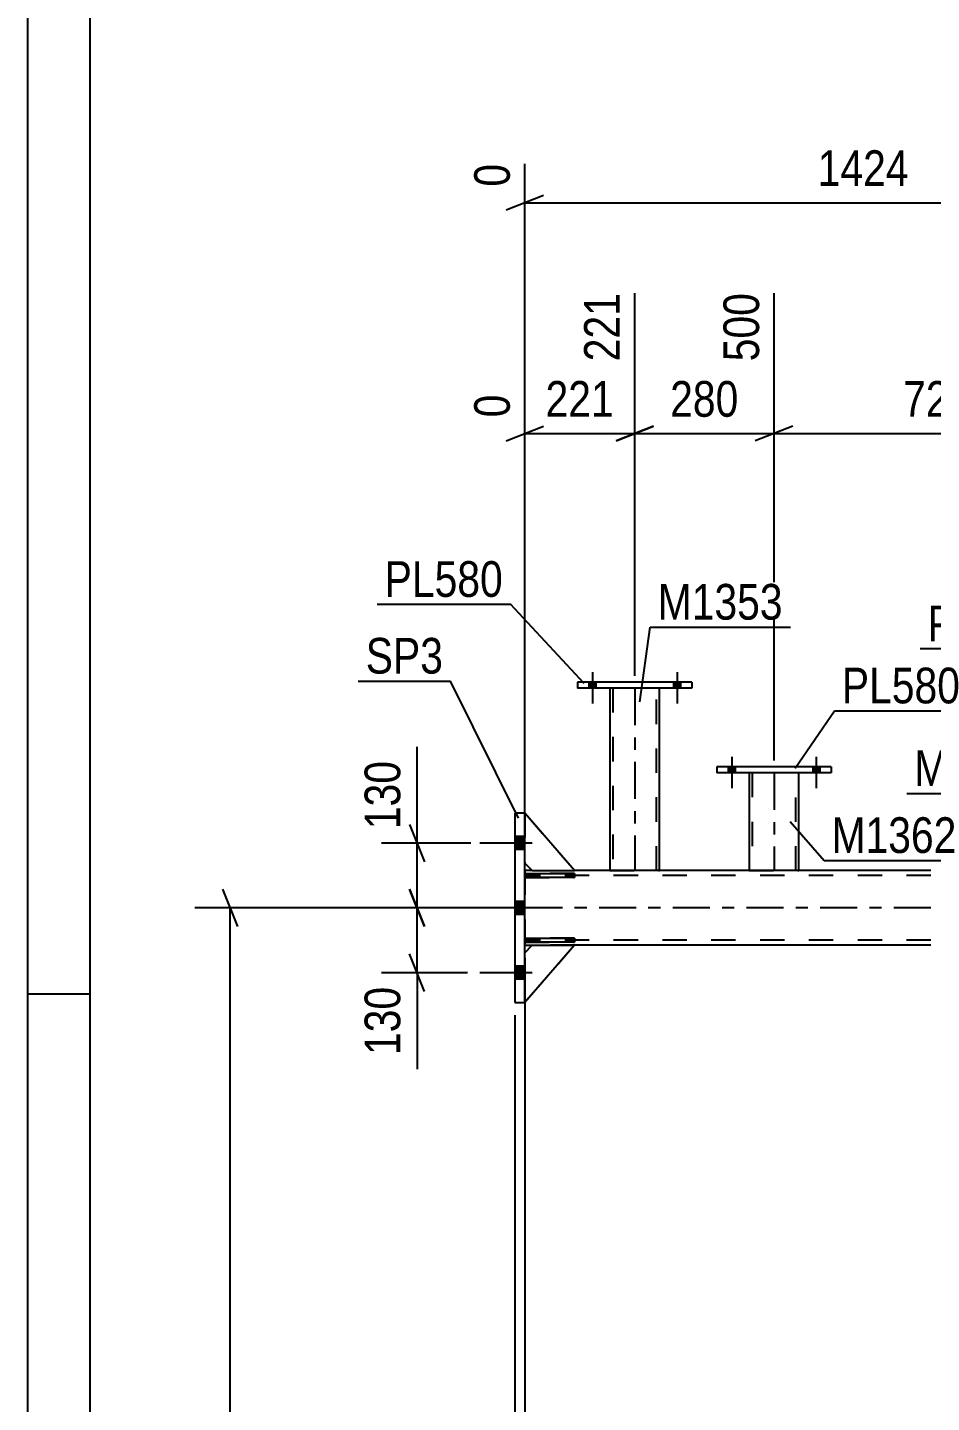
# Model space of a CAD drawing. Header units: millimetres. Extents: x -815 to 374, y -743 to 98.
# Drawn here: x -814.5 to -741.9, y -179.6 to -69.3 of the extents above; entities that cross this region are included whole.
import ezdxf

# ---------------------------------------------------------------- set-up
doc = ezdxf.new("R2010")
doc.units = ezdxf.units.MM
doc.linetypes.add('DXK_LINE_DOT2', pattern=[3.9198, 1.9599, -1.9599])
doc.linetypes.add('DXK_LINE_DOT3', pattern=[5.9187, 2.979, -0.9799, 0.9799, -0.9799])
doc.styles.add('Arial Narrow', font='ARIALN.TTF', dxfattribs={"height": 0.2})

# ---------------------------------------------------------------- blocks, each defined once
blk = doc.blocks.new('Unknown-232933173-1133')
at = {"color": 5, "linetype": 'Continuous'}
for p, q in [((-814.53, 98.15), (-814.53, -742.85)), ((-809.53, 93.15), (-809.53, -737.85)), ((-809.53, -146.85), (-814.53, -146.85))]:
    blk.add_line(p, q, dxfattribs=at)
blk = doc.blocks.new('Part-232933173-7187 - 7159')
at = {"color": 2, "linetype": 'Continuous'}
for p, q in [((-774.59, -143.53), (-773.99, -142.93)), ((-770.59, -142.93), (-774.59, -147.53)), ((-773.99, -142.93), (-770.59, -142.93))]:
    blk.add_line(p, q, dxfattribs=at)
at = {"color": 7, "linetype": 'DXK_LINE_DOT2'}
blk.add_line((-774.59, -147.53), (-774.59, -143.53), dxfattribs=at)
blk = doc.blocks.new('Bolt-232933173-7172 - 7159')
at = {"linetype": 'Continuous'}
for points in [[(-774.59, -135.25), (-774.59, -134.21), (-775.39, -134.21), (-775.39, -135.25)], [(-774.59, -135.25), (-774.59, -134.21), (-775.39, -134.21), (-775.39, -135.25)], [(-774.59, -135.25), (-774.59, -134.21), (-775.39, -134.21), (-775.39, -135.25)], [(-774.59, -140.45), (-774.59, -139.41), (-775.39, -139.41), (-775.39, -140.45)], [(-774.59, -140.45), (-774.59, -139.41), (-775.39, -139.41), (-775.39, -140.45)], [(-774.59, -145.65), (-774.59, -144.61), (-775.39, -144.61), (-775.39, -145.65)], [(-774.59, -145.65), (-774.59, -144.61), (-775.39, -144.61), (-775.39, -145.65)], [(-774.59, -145.65), (-774.59, -144.61), (-775.39, -144.61), (-775.39, -145.65)]]:
    blk.add_hatch(color=1, dxfattribs=at).paths.add_polyline_path(points)
at = {"color": 1, "linetype": 'Continuous'}
for p, q in [((-774.59, -134.21), (-775.39, -134.21)), ((-774.59, -134.21), (-775.39, -134.21)), ((-774.59, -134.21), (-775.39, -134.21)), ((-773.99, -134.73), (-778.19, -134.73)), ((-773.99, -134.73), (-778.19, -134.73)), ((-773.99, -134.73), (-778.19, -134.73)), ((-774.59, -135.25), (-775.39, -135.25)), ((-774.59, -135.25), (-775.39, -135.25)), ((-774.59, -135.25), (-775.39, -135.25)), ((-773.99, -139.93), (-778.19, -139.93)), ((-773.99, -139.93), (-778.19, -139.93)), ((-774.59, -139.41), (-775.39, -139.41)), ((-774.59, -139.41), (-775.39, -139.41)), ((-774.59, -140.45), (-775.39, -140.45)), ((-774.59, -140.45), (-775.39, -140.45)), ((-773.99, -145.13), (-778.19, -145.13)), ((-773.99, -145.13), (-778.19, -145.13)), ((-773.99, -145.13), (-778.19, -145.13)), ((-774.59, -144.61), (-775.39, -144.61)), ((-774.59, -144.61), (-775.39, -144.61)), ((-774.59, -144.61), (-775.39, -144.61)), ((-774.59, -145.65), (-775.39, -145.65)), ((-774.59, -145.65), (-775.39, -145.65)), ((-774.59, -145.65), (-775.39, -145.65))]:
    blk.add_line(p, q, dxfattribs=at)
blk = doc.blocks.new('Part-232933173-7190 - 7159')
at = {"color": 7, "linetype": 'DXK_LINE_DOT2'}
for p, q in [((-770.59, -136.93), (-774.59, -132.33)), ((-774.59, -132.33), (-774.59, -136.33)), ((-774.59, -136.33), (-773.99, -136.93)), ((-773.99, -136.93), (-770.59, -136.93))]:
    blk.add_line(p, q, dxfattribs=at)
blk = doc.blocks.new('Part-232933173-7188 - 7159')
at = {"color": 7, "linetype": 'DXK_LINE_DOT2'}
for p, q in [((-774.59, -143.53), (-773.99, -142.93)), ((-770.59, -142.93), (-774.59, -147.53)), ((-773.99, -142.93), (-770.59, -142.93)), ((-774.59, -147.53), (-774.59, -143.53))]:
    blk.add_line(p, q, dxfattribs=at)
blk = doc.blocks.new('Part-232933173-7189 - 7159')
at = {"color": 2, "linetype": 'Continuous'}
for p, q in [((-770.59, -136.93), (-774.59, -132.33)), ((-774.59, -136.33), (-773.99, -136.93)), ((-773.99, -136.93), (-770.59, -136.93))]:
    blk.add_line(p, q, dxfattribs=at)
at = {"color": 7, "linetype": 'DXK_LINE_DOT2'}
blk.add_line((-774.59, -132.33), (-774.59, -136.33), dxfattribs=at)
blk = doc.blocks.new('Part-232933173-7191 - 7159')
at = {"color": 2, "linetype": 'Continuous'}
for p, q in [((-774.59, -142.37), (-770.59, -142.37)), ((-774.59, -142.69), (-774.59, -142.37)), ((-770.59, -142.37), (-770.59, -142.69)), ((-770.59, -142.69), (-774.59, -142.69))]:
    blk.add_line(p, q, dxfattribs=at)
at = {"color": 7, "linetype": 'DXK_LINE_DOT2'}
blk.add_line((-773.99, -142.69), (-773.99, -142.37), dxfattribs=at)
blk = doc.blocks.new('Part-232933173-7192 - 7159')
at = {"color": 2, "linetype": 'Continuous'}
for p, q in [((-774.59, -137.17), (-770.59, -137.17)), ((-774.59, -137.49), (-774.59, -137.17)), ((-770.59, -137.49), (-774.59, -137.49)), ((-770.59, -137.17), (-770.59, -137.49))]:
    blk.add_line(p, q, dxfattribs=at)
at = {"color": 7, "linetype": 'DXK_LINE_DOT2'}
blk.add_line((-773.99, -137.49), (-773.99, -137.17), dxfattribs=at)
blk = doc.blocks.new('Part-232933173-7193 - 7159')
at = {"color": 7, "linetype": 'DXK_LINE_DOT2'}
for p, q in [((-770.59, -142.37), (-774.59, -142.37)), ((-774.59, -142.37), (-774.59, -142.69)), ((-773.99, -142.37), (-773.99, -142.69)), ((-770.59, -142.69), (-770.59, -142.37)), ((-774.59, -142.69), (-770.59, -142.69))]:
    blk.add_line(p, q, dxfattribs=at)
blk = doc.blocks.new('Part-232933173-7194 - 7159')
at = {"color": 7, "linetype": 'DXK_LINE_DOT2'}
for p, q in [((-770.59, -137.17), (-774.59, -137.17)), ((-774.59, -137.17), (-774.59, -137.49)), ((-774.59, -137.49), (-770.59, -137.49)), ((-773.99, -137.17), (-773.99, -137.49)), ((-770.59, -137.49), (-770.59, -137.17))]:
    blk.add_line(p, q, dxfattribs=at)
blk = doc.blocks.new('Part-232933173-46825 - 7159')
at = {"color": 2, "linetype": 'Continuous'}
for p, q in [((-761.16, -121.81), (-770.36, -121.81)), ((-770.36, -121.81), (-770.36, -122.29)), ((-761.16, -122.29), (-770.36, -122.29)), ((-761.16, -121.81), (-761.16, -122.29))]:
    blk.add_line(p, q, dxfattribs=at)
blk = doc.blocks.new('Part-232933173-46824 - 7159')
at = {"color": 2, "linetype": 'Continuous'}
for p, q in [((-767.76, -122.29), (-767.76, -136.93)), ((-763.76, -136.93), (-763.76, -122.29))]:
    blk.add_line(p, q, dxfattribs=at)
at = {"color": 7, "linetype": 'DXK_LINE_DOT2'}
for p, q in [((-763.76, -122.29), (-767.76, -122.29)), ((-767.52, -122.29), (-767.52, -136.93)), ((-764, -136.93), (-764, -122.29)), ((-767.76, -136.93), (-767.76, -136.93)), ((-767.76, -136.93), (-763.76, -136.93)), ((-763.76, -136.93), (-763.76, -136.93)), ((-763.76, -136.93), (-763.76, -136.93))]:
    blk.add_line(p, q, dxfattribs=at)
at = {"color": 7, "linetype": 'DXK_LINE_DOT3'}
blk.add_line((-765.76, -122.29), (-765.76, -136.93), dxfattribs=at)
blk = doc.blocks.new('Part-232933173-7338 - 7159')
at = {"color": 2, "linetype": 'Continuous'}
for p, q in [((-774.59, -132.33), (-775.39, -132.33)), ((-775.39, -132.33), (-775.39, -147.53)), ((-774.59, -147.53), (-774.59, -132.33)), ((-775.39, -147.53), (-774.59, -147.53))]:
    blk.add_line(p, q, dxfattribs=at)
blk = doc.blocks.new('Part-232933173-7353 - 7159')
at = {"color": 2, "linetype": 'Continuous'}
for p, q in [((-773.99, -136.93), (-774.59, -136.93)), ((-741.97, -136.93), (-770.59, -136.93)), ((-774.59, -142.93), (-773.99, -142.93)), ((-741.97, -142.93), (-770.59, -142.93))]:
    blk.add_line(p, q, dxfattribs=at)
at = {"color": 7, "linetype": 'DXK_LINE_DOT2'}
for p, q in [((-774.59, -136.93), (-774.59, -142.93)), ((-741.97, -137.33), (-774.59, -137.33)), ((-773.99, -136.93), (-770.59, -136.93)), ((-741.97, -142.53), (-774.59, -142.53)), ((-770.59, -142.93), (-773.99, -142.93))]:
    blk.add_line(p, q, dxfattribs=at)
at = {"color": 7, "linetype": 'DXK_LINE_DOT3'}
blk.add_line((-741.97, -139.93), (-774.59, -139.93), dxfattribs=at)
blk = doc.blocks.new('Part-232933173-46840 - 7159')
at = {"color": 2, "linetype": 'Continuous'}
for p, q in [((-749.97, -128.61), (-759.17, -128.61)), ((-759.17, -128.61), (-759.17, -129.09)), ((-749.97, -129.09), (-759.17, -129.09)), ((-749.97, -128.61), (-749.97, -129.09))]:
    blk.add_line(p, q, dxfattribs=at)
blk = doc.blocks.new('Part-232933173-46839 - 7159')
at = {"color": 2, "linetype": 'Continuous'}
for p, q in [((-756.57, -129.09), (-756.57, -136.93)), ((-752.57, -136.93), (-752.57, -129.09))]:
    blk.add_line(p, q, dxfattribs=at)
at = {"color": 7, "linetype": 'DXK_LINE_DOT2'}
for p, q in [((-752.57, -129.09), (-756.57, -129.09)), ((-756.33, -129.09), (-756.33, -136.94)), ((-752.81, -136.94), (-752.81, -129.09)), ((-756.57, -136.93), (-756.57, -136.94)), ((-756.57, -136.94), (-752.57, -136.94)), ((-752.57, -136.94), (-752.57, -136.93)), ((-752.57, -136.93), (-752.57, -136.94))]:
    blk.add_line(p, q, dxfattribs=at)
at = {"color": 7, "linetype": 'DXK_LINE_DOT3'}
blk.add_line((-754.57, -129.09), (-754.57, -136.94), dxfattribs=at)
blk = doc.blocks.new('Bolt-232933173-46885 - 7159')
at = {"linetype": 'Continuous'}
for points in [[(-768.88, -121.81), (-769.44, -121.81), (-769.44, -122.29), (-768.88, -122.29)], [(-768.88, -121.81), (-769.44, -121.81), (-769.44, -122.29), (-768.88, -122.29)], [(-762.08, -121.81), (-762.64, -121.81), (-762.64, -122.29), (-762.08, -122.29)], [(-762.08, -121.81), (-762.64, -121.81), (-762.64, -122.29), (-762.08, -122.29)]]:
    blk.add_hatch(color=1, dxfattribs=at).paths.add_polyline_path(points)
at = {"color": 1, "linetype": 'Continuous'}
for p, q in [((-769.16, -121.01), (-769.16, -123.53)), ((-769.16, -121.01), (-769.16, -123.53)), ((-762.36, -121.01), (-762.36, -123.53)), ((-762.36, -121.01), (-762.36, -123.53)), ((-769.44, -121.81), (-769.44, -122.29)), ((-769.44, -121.81), (-769.44, -122.29)), ((-768.88, -121.81), (-768.88, -122.29)), ((-768.88, -121.81), (-768.88, -122.29)), ((-762.64, -121.81), (-762.64, -122.29)), ((-762.64, -121.81), (-762.64, -122.29)), ((-762.08, -121.81), (-762.08, -122.29)), ((-762.08, -121.81), (-762.08, -122.29))]:
    blk.add_line(p, q, dxfattribs=at)
blk = doc.blocks.new('Bolt-232933173-46891 - 7159')
at = {"linetype": 'Continuous'}
for points in [[(-757.69, -128.61), (-758.25, -128.61), (-758.25, -129.09), (-757.69, -129.09)], [(-757.69, -128.61), (-758.25, -128.61), (-758.25, -129.09), (-757.69, -129.09)], [(-750.89, -128.61), (-751.45, -128.61), (-751.45, -129.09), (-750.89, -129.09)], [(-750.89, -128.61), (-751.45, -128.61), (-751.45, -129.09), (-750.89, -129.09)]]:
    blk.add_hatch(color=1, dxfattribs=at).paths.add_polyline_path(points)
at = {"color": 1, "linetype": 'Continuous'}
for p, q in [((-757.97, -127.81), (-757.97, -130.33)), ((-757.97, -127.81), (-757.97, -130.33)), ((-751.17, -127.81), (-751.17, -130.33)), ((-751.17, -127.81), (-751.17, -130.33)), ((-758.25, -128.61), (-758.25, -129.09)), ((-758.25, -128.61), (-758.25, -129.09)), ((-757.69, -128.61), (-757.69, -129.09)), ((-757.69, -128.61), (-757.69, -129.09)), ((-751.45, -128.61), (-751.45, -129.09)), ((-751.45, -128.61), (-751.45, -129.09)), ((-750.89, -128.61), (-750.89, -129.09)), ((-750.89, -128.61), (-750.89, -129.09))]:
    blk.add_line(p, q, dxfattribs=at)
blk = doc.blocks.new('StraightDimension-232933173-58718 - 7159')
at = {"color": 7, "linetype": 'Continuous'}
for p, q in [((-783.24, -134.73), (-783.24, -127)), ((-783.24, -134.73), (-783.24, -127)), ((-783.84, -133.23), (-782.64, -136.23)), ((-778.92, -134.73), (-786.09, -134.73)), ((-783.24, -139.93), (-783.24, -134.73)), ((-782.64, -141.43), (-783.84, -138.43)), ((-776.39, -139.93), (-786.09, -139.93))]:
    blk.add_line(p, q, dxfattribs=at)
at = {"color": 0}
blk.add_wipeout([(-783.99, -127.52), (-788.19, -127.52), (-788.19, -134.21), (-783.99, -134.21)], dxfattribs=at)
at = {"color": 3, "style": 'Arial Narrow'}
blk.add_text('130', height=2.863, rotation=90.0002, dxfattribs=at).set_placement((-784.59, -133.61))
blk = doc.blocks.new('StraightDimension-232933173-57666 - 7159')
at = {"color": 7, "linetype": 'Continuous'}
for p, q in [((-765.76, -121.29), (-765.76, -90.57)), ((-754.57, -128.09), (-754.57, -90.57)), ((-767.26, -102.45), (-764.26, -101.25)), ((-753.07, -101.25), (-756.07, -102.45)), ((-765.76, -101.85), (-754.57, -101.85))]:
    blk.add_line(p, q, dxfattribs=at)
at = {"color": 0}
blk.add_wipeout([(-756.82, -101.1), (-756.82, -96.9), (-763.51, -96.9), (-763.51, -101.1)], dxfattribs=at)
at = {"color": 3, "style": 'Arial Narrow'}
blk.add_text('280', height=2.863, dxfattribs=at).set_placement((-762.91, -100.5))
at = {"color": 0, "linetype": 'Continuous'}
blk.add_wipeout([(-755.17, -89.97), (-759.37, -89.97), (-759.37, -96.65), (-755.17, -96.65)], dxfattribs=at)
at = {"color": 3, "linetype": 'Continuous', "style": 'Arial Narrow'}
blk.add_text('500', height=2.863, rotation=90.0002, dxfattribs=at).set_placement((-755.77, -96.05))
blk = doc.blocks.new('StraightDimension-232933173-57665 - 7159')
at = {"color": 7, "linetype": 'Continuous'}
for p, q in [((-754.57, -128.09), (-754.57, -90.57)), ((-728.34, -121.29), (-728.34, -93.24)), ((-753.07, -101.25), (-756.07, -102.45)), ((-729.84, -102.45), (-726.84, -101.25)), ((-754.57, -101.85), (-728.34, -101.85))]:
    blk.add_line(p, q, dxfattribs=at)
at = {"color": 0}
blk.add_wipeout([(-738.11, -101.1), (-738.11, -96.9), (-744.8, -96.9), (-744.8, -101.1)], dxfattribs=at)
at = {"color": 3, "style": 'Arial Narrow'}
blk.add_text('720', height=2.863, dxfattribs=at).set_placement((-744.2, -100.5))
at = {"color": 0, "linetype": 'Continuous'}
blk.add_wipeout([(-728.94, -92.64), (-733.14, -92.64), (-733.14, -101.15), (-728.94, -101.15)], dxfattribs=at)
at = {"color": 3, "linetype": 'Continuous', "style": 'Arial Narrow'}
blk.add_text('1221', height=2.863, rotation=90.0002, dxfattribs=at).set_placement((-729.54, -100.55))
blk = doc.blocks.new('StraightDimension-232933173-8411 - 7159')
at = {"color": 7, "linetype": 'Continuous'}
for p, q in [((-797.64, -141.43), (-798.84, -138.43)), ((-776.39, -139.93), (-801.09, -139.93)), ((-798.24, -264.93), (-798.24, -139.93))]:
    blk.add_line(p, q, dxfattribs=at)
blk = doc.blocks.new('StraightDimension-232933173-7860 - 7159')
at = {"color": 7, "linetype": 'Continuous'}
blk.add_line((-775.39, -148.53), (-775.39, -307.05), dxfattribs=at)
blk = doc.blocks.new('StraightDimension-232933173-7844 - 7159')
at = {"color": 7, "linetype": 'Continuous'}
blk.add_line((-774.59, -143.93), (-774.59, -207.11), dxfattribs=at)
blk = doc.blocks.new('StraightDimension-232933173-37582 - 7159')
at = {"color": 7, "linetype": 'Continuous'}
for p, q in [((-720.22, -141.93), (-720.22, -74.72)), ((-774.59, -135.93), (-774.59, -80.2)), ((-773.09, -82.73), (-776.09, -83.93)), ((-721.72, -83.93), (-718.72, -82.73)), ((-774.59, -83.33), (-720.22, -83.33))]:
    blk.add_line(p, q, dxfattribs=at)
at = {"color": 0}
blk.add_wipeout([(-743.15, -82.58), (-743.15, -78.38), (-751.66, -78.38), (-751.66, -82.58)], dxfattribs=at)
at = {"color": 3, "style": 'Arial Narrow'}
blk.add_text('1424', height=2.863, dxfattribs=at).set_placement((-751.06, -81.98))
at = {"color": 0, "linetype": 'Continuous'}
for points in [[(-720.82, -74.12), (-725.02, -74.12), (-725.02, -82.63), (-720.82, -82.63)], [(-775.19, -79.6), (-779.39, -79.6), (-779.39, -82.63), (-775.19, -82.63)]]:
    blk.add_wipeout(points, dxfattribs=at)
at = {"color": 3, "linetype": 'Continuous', "style": 'Arial Narrow'}
for s, height, p in [('1424', 2.863, (-721.42, -82.03)), ('0', 2.86, (-775.79, -82.03))]:
    blk.add_text(s, height=height, rotation=90.0002, dxfattribs=at).set_placement(p)
blk = doc.blocks.new('StraightDimension-232933173-57667 - 7159')
at = {"color": 7, "linetype": 'Continuous'}
for p, q in [((-765.76, -121.29), (-765.76, -90.57)), ((-774.59, -135.93), (-774.59, -98.72)), ((-776.09, -102.45), (-773.09, -101.25)), ((-764.26, -101.25), (-767.26, -102.45)), ((-774.59, -101.85), (-765.76, -101.85))]:
    blk.add_line(p, q, dxfattribs=at)
at = {"color": 0}
blk.add_wipeout([(-766.83, -101.1), (-766.83, -96.9), (-773.52, -96.9), (-773.52, -101.1)], dxfattribs=at)
at = {"color": 0, "linetype": 'Continuous'}
blk.add_wipeout([(-775.19, -98.12), (-779.39, -98.12), (-779.39, -101.15), (-775.19, -101.15)], dxfattribs=at)
at = {"color": 3, "style": 'Arial Narrow'}
blk.add_text('221', height=2.863, dxfattribs=at).set_placement((-772.92, -100.5))
at = {"color": 3, "linetype": 'Continuous', "style": 'Arial Narrow'}
blk.add_text('0', height=2.86, rotation=90.0002, dxfattribs=at).set_placement((-775.79, -100.55))
at = {"color": 0, "linetype": 'Continuous'}
blk.add_wipeout([(-766.36, -89.97), (-770.56, -89.97), (-770.56, -96.65), (-766.36, -96.65)], dxfattribs=at)
at = {"color": 3, "linetype": 'Continuous', "style": 'Arial Narrow'}
blk.add_text('221', height=2.863, rotation=90.0002, dxfattribs=at).set_placement((-766.96, -96.05))
blk = doc.blocks.new('StraightDimension-232933173-58719 - 7159')
at = {"color": 7, "linetype": 'Continuous'}
for p, q in [((-783.84, -138.43), (-782.64, -141.43)), ((-776.39, -139.93), (-786.09, -139.93)), ((-783.24, -145.13), (-783.24, -139.93)), ((-782.64, -146.63), (-783.84, -143.63)), ((-779.19, -145.13), (-786.09, -145.13)), ((-783.24, -145.13), (-783.24, -152.87)), ((-783.24, -145.13), (-783.24, -152.87))]:
    blk.add_line(p, q, dxfattribs=at)
at = {"color": 0}
blk.add_wipeout([(-783.99, -145.66), (-788.19, -145.66), (-788.19, -152.34), (-783.99, -152.34)], dxfattribs=at)
at = {"color": 3, "style": 'Arial Narrow'}
blk.add_text('130', height=2.863, rotation=90.0002, dxfattribs=at).set_placement((-784.59, -151.74))
blk = doc.blocks.new('Mark-232933173-58028 - 7159')
at = {"color": 30, "linetype": 'Continuous'}
for p in [(-742.83, -119.12), (-731.09, -121.92)]:
    blk.add_line(p, (-732.13, -119.12), dxfattribs=at)
at = {"color": 0}
blk.add_wipeout([(-732.73, -118.52), (-732.73, -115.52), (-742.23, -115.52), (-742.23, -118.52)], dxfattribs=at)
blk.add_wipeout([(-732.73, -118.52), (-732.73, -115.52), (-742.23, -115.52), (-742.23, -118.52)], dxfattribs=at)
at = {"color": 3, "style": 'Arial Narrow'}
blk.add_text('PL580', height=2.863, dxfattribs=at).set_placement((-742.23, -118.52))
blk = doc.blocks.new('Mark-232933173-58004 - 7159')
at = {"color": 30, "linetype": 'Continuous'}
for p, q in [((-752.86, -128.72), (-749.72, -124.11)), ((-749.72, -124.11), (-739.02, -124.11))]:
    blk.add_line(p, q, dxfattribs=at)
at = {"color": 0}
blk.add_wipeout([(-739.62, -123.51), (-739.62, -120.51), (-749.12, -120.51), (-749.12, -123.51)], dxfattribs=at)
blk.add_wipeout([(-739.62, -123.51), (-739.62, -120.51), (-749.12, -120.51), (-749.12, -123.51)], dxfattribs=at)
at = {"color": 3, "style": 'Arial Narrow'}
blk.add_text('PL580', height=2.863, dxfattribs=at).set_placement((-749.12, -123.51))
blk = doc.blocks.new('Mark-232933173-57966 - 7159')
at = {"color": 30, "linetype": 'Continuous'}
for p, q in [((-765.34, -123.38), (-764.51, -117.39)), ((-764.51, -117.39), (-753.25, -117.39))]:
    blk.add_line(p, q, dxfattribs=at)
at = {"color": 0}
blk.add_wipeout([(-753.85, -116.79), (-753.85, -113.79), (-763.91, -113.79), (-763.91, -116.79)], dxfattribs=at)
blk.add_wipeout([(-753.85, -116.79), (-753.85, -113.79), (-763.91, -113.79), (-763.91, -116.79)], dxfattribs=at)
at = {"color": 3, "style": 'Arial Narrow'}
blk.add_text('M1353', height=2.863, dxfattribs=at).set_placement((-763.91, -116.79))
blk = doc.blocks.new('Mark-232933173-7334 - 7159')
at = {"color": 30, "linetype": 'Continuous'}
for p in [(-787.96, -121.72), (-775.08, -132.73)]:
    blk.add_line(p, (-780.55, -121.72), dxfattribs=at)
at = {"color": 0}
blk.add_wipeout([(-781.15, -121.12), (-781.15, -118.12), (-787.36, -118.12), (-787.36, -121.12)], dxfattribs=at)
blk.add_wipeout([(-781.15, -121.12), (-781.15, -118.12), (-787.36, -118.12), (-787.36, -121.12)], dxfattribs=at)
at = {"color": 3, "style": 'Arial Narrow'}
blk.add_text('SP3', height=2.863, dxfattribs=at).set_placement((-787.36, -121.12))
blk = doc.blocks.new('Mark-232933173-57969 - 7159')
at = {"color": 30, "linetype": 'Continuous'}
for p in [(-786.44, -115.56), (-769.83, -121.92)]:
    blk.add_line(p, (-775.73, -115.56), dxfattribs=at)
at = {"color": 0}
blk.add_wipeout([(-776.33, -114.96), (-776.33, -111.96), (-785.84, -111.96), (-785.84, -114.96)], dxfattribs=at)
blk.add_wipeout([(-776.33, -114.96), (-776.33, -111.96), (-785.84, -111.96), (-785.84, -114.96)], dxfattribs=at)
at = {"color": 3, "style": 'Arial Narrow'}
blk.add_text('PL580', height=2.863, dxfattribs=at).set_placement((-785.84, -114.96))
blk = doc.blocks.new('Mark-232933173-58001 - 7159')
at = {"color": 30, "linetype": 'Continuous'}
for p, q in [((-753.26, -132.99), (-750.55, -136.12)), ((-750.55, -136.12), (-739.3, -136.12))]:
    blk.add_line(p, q, dxfattribs=at)
at = {"color": 0}
blk.add_wipeout([(-739.9, -135.52), (-739.9, -132.52), (-749.95, -132.52), (-749.95, -135.52)], dxfattribs=at)
blk.add_wipeout([(-739.9, -135.52), (-739.9, -132.52), (-749.95, -132.52), (-749.95, -135.52)], dxfattribs=at)
at = {"color": 3, "style": 'Arial Narrow'}
blk.add_text('M1362', height=2.863, dxfattribs=at).set_placement((-749.95, -135.52))
blk = doc.blocks.new('Mark-232933173-58025 - 7159')
at = {"color": 30, "linetype": 'Continuous'}
for p in [(-729.53, -125.23), (-743.91, -130.74)]:
    blk.add_line(p, (-732.66, -130.74), dxfattribs=at)
at = {"color": 0}
blk.add_wipeout([(-733.26, -130.14), (-733.26, -127.14), (-743.31, -127.14), (-743.31, -130.14)], dxfattribs=at)
blk.add_wipeout([(-733.26, -130.14), (-733.26, -127.14), (-743.31, -127.14), (-743.31, -130.14)], dxfattribs=at)
at = {"color": 3, "style": 'Arial Narrow'}
blk.add_text('M1353', height=2.863, dxfattribs=at).set_placement((-743.31, -130.14))

msp = doc.modelspace()

# ---------------------------------------------------------------- block references
for name in ['Unknown-232933173-1133', 'Bolt-232933173-46885 - 7159', 'Part-232933173-46825 - 7159', 'Part-232933173-46824 - 7159', 'Bolt-232933173-46891 - 7159', 'Part-232933173-46840 - 7159', 'Part-232933173-46839 - 7159', 'Part-232933173-7338 - 7159', 'Part-232933173-7190 - 7159', 'Part-232933173-7189 - 7159', 'Bolt-232933173-7172 - 7159', 'Part-232933173-7353 - 7159', 'Part-232933173-7192 - 7159', 'Part-232933173-7194 - 7159', 'Part-232933173-7191 - 7159', 'Part-232933173-7193 - 7159', 'Part-232933173-7187 - 7159', 'Part-232933173-7188 - 7159']:
    msp.add_blockref(name, (0, 0))

# ---------------------------------------------------------------- next in the draw order: block references
for name in ['StraightDimension-232933173-57666 - 7159', 'StraightDimension-232933173-58718 - 7159']:
    msp.add_blockref(name, (0, 0))

# ---------------------------------------------------------------- next in the draw order: block references
for name in ['StraightDimension-232933173-57665 - 7159', 'StraightDimension-232933173-8411 - 7159']:
    msp.add_blockref(name, (0, 0))

# ---------------------------------------------------------------- next in the draw order: block references
for name in ['StraightDimension-232933173-37582 - 7159', 'StraightDimension-232933173-7860 - 7159']:
    msp.add_blockref(name, (0, 0))

# ---------------------------------------------------------------- next in the draw order: block references
for name in ['StraightDimension-232933173-57667 - 7159', 'Mark-232933173-58028 - 7159', 'Mark-232933173-58001 - 7159', 'StraightDimension-232933173-7844 - 7159']:
    msp.add_blockref(name, (0, 0))

# ---------------------------------------------------------------- next in the draw order: block references
for name in ['Mark-232933173-7334 - 7159', 'Mark-232933173-58004 - 7159', 'StraightDimension-232933173-58719 - 7159']:
    msp.add_blockref(name, (0, 0))

# ---------------------------------------------------------------- next in the draw order: block references
for name in ['Mark-232933173-57969 - 7159', 'Mark-232933173-57966 - 7159', 'Mark-232933173-58025 - 7159']:
    msp.add_blockref(name, (0, 0))

doc.saveas('drawing.dxf')
